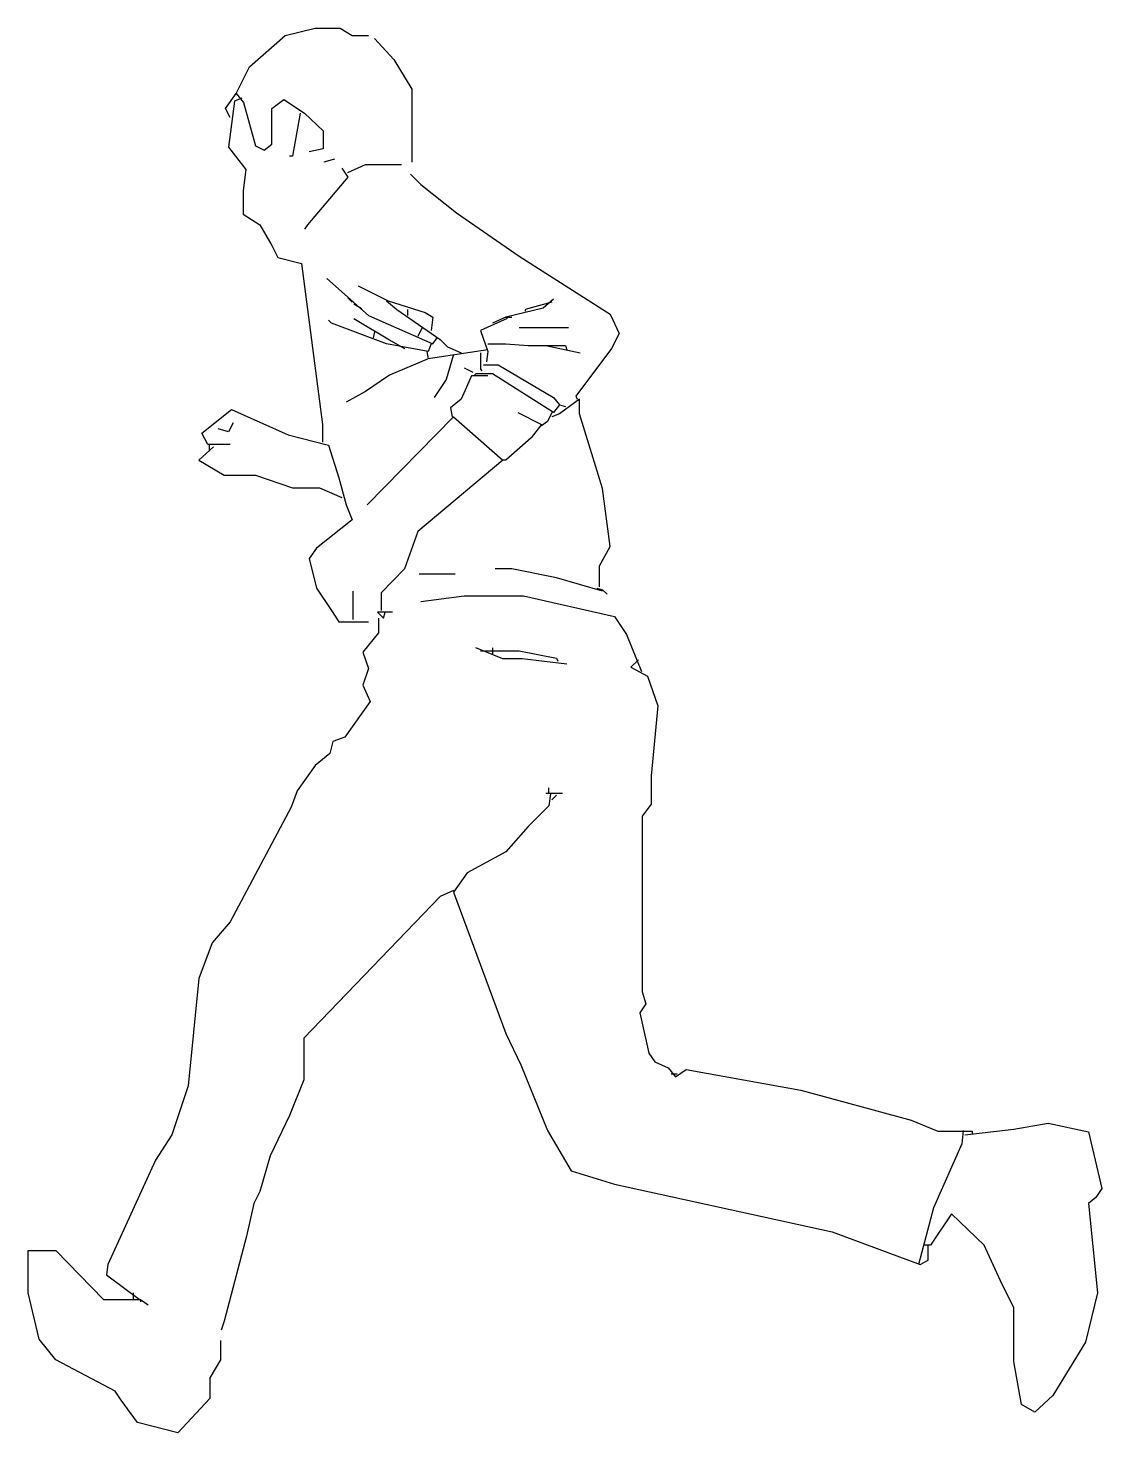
# Model space of a CAD drawing. Header units: millimetres. Extents: x 243.8 to 291.9, y 334.3 to 397.2.
import ezdxf

# ---------------------------------------------------------------- set-up
doc = ezdxf.new("R2010")
doc.units = ezdxf.units.MM
doc.layers.add('Standard', color=7, linetype='Continuous')

msp = doc.modelspace()

# ---------------------------------------------------------------- linework, layer by layer
at = {"layer": 'Standard', "linetype": 'Continuous'}
for points in [[(253.12, 394.268), (253.72, 395.468), (255.32, 396.868), (256.654, 397.201), (257.787, 397.201), (258.32, 396.868), (259.054, 396.868)], [(259.32, 396.735), (260.187, 395.801), (260.987, 394.468), (260.987, 392.868), (260.987, 391.201)], [(252.854, 393.201), (252.654, 393.601), (253.12, 394.268), (253.454, 393.868), (253.987, 391.934), (254.387, 391.735), (254.72, 392.001), (254.72, 393.601), (255.254, 394.001), (256.187, 393.401), (257.02, 392.601), (257.02, 391.801), (256.387, 391.667)], [(253.387, 394.068), (253.054, 393.934), (252.787, 391.868), (253.554, 390.868), (253.437, 389.934), (253.437, 388.868), (254.187, 388.401), (254.72, 387.468), (254.987, 386.934), (256.054, 386.667), (256.987, 379.468), (256.987, 378.667)], [(255.987, 393.401), (255.654, 391.468), (255.52, 391.468)], [(257.52, 391.334), (257.054, 391.201)], [(258.12, 390.735), (258.92, 391.101), (260.52, 391.101)], [(257.854, 390.934), (258.12, 390.535), (256.32, 388.401), (256.187, 388.201)], [(260.92, 390.667), (261.387, 390.201), (262.987, 388.934), (265.787, 387.001), (269.854, 384.401), (270.254, 383.535), (269.92, 382.868), (268.32, 380.735), (268.387, 380.601)], [(257.187, 386.001), (259.054, 384.334), (261.92, 383.068), (262.12, 383.334)], [(258.587, 385.667), (259.92, 385.001), (261.587, 384.468), (261.92, 384.268), (261.854, 383.667)], [(258.12, 385.134), (258.32, 384.934)], [(258.387, 384.868), (258.72, 384.667), (258.72, 384.601)], [(259.854, 385.001), (260.32, 384.601), (262.254, 383.268), (262.587, 382.934), (263.187, 382.667)], [(267.32, 385.068), (266.854, 384.667), (265.187, 384.268), (264.587, 384.001)], [(267.254, 384.934), (266.054, 384.601), (266.054, 384.535)], [(261.854, 383.068), (261.72, 382.735), (259.854, 383.068), (257.387, 384.001), (257.254, 384.134)], [(258.387, 384.201), (260.054, 383.201), (260.654, 382.868)], [(260.787, 384.601), (260.787, 384.334)], [(265.254, 384.201), (264.054, 383.667), (264.387, 382.735), (264.32, 382.268)], [(265.187, 384.268), (265.454, 384.268)], [(259.32, 383.601), (259.254, 383.334)], [(261.454, 383.801), (261.254, 383.401)], [(265.787, 383.801), (267.987, 383.801)], [(264.387, 383.068), (265.187, 383.068), (266.187, 383.001), (267.854, 383.001), (267.92, 382.801)], [(266.987, 383.001), (268.52, 382.667)], [(264.387, 382.801), (261.72, 382.401), (259.987, 381.667), (258.92, 380.934), (258.054, 380.468)], [(261.654, 382.735), (261.72, 382.401)], [(262.854, 382.601), (262.52, 381.468), (261.987, 380.667)], [(264.054, 382.667), (264.054, 381.934), (264.12, 381.868)], [(264.387, 381.634), (263.654, 381.634), (263.187, 380.601), (262.72, 380.201), (262.787, 379.801)], [(263.32, 382.001), (263.72, 381.801)], [(264.187, 382.134), (264.854, 382.134), (267.32, 380.667), (267.587, 380.334), (267.32, 380.001), (264.587, 381.735), (263.854, 381.735), (263.787, 381.667)], [(269.387, 372.201), (269.387, 373.134), (269.854, 374.001), (269.52, 376.601), (268.487, 379.934), (268.487, 380.601), (267.587, 379.934), (267.254, 379.801)], [(252.854, 378.568), (251.854, 378.568), (251.587, 379.068), (252.92, 380.134), (255.454, 379.001), (257.254, 378.535), (257.72, 377.068), (258.054, 375.868), (258.32, 375.201), (256.72, 373.934), (256.387, 373.468), (256.72, 372.134), (257.387, 371.134), (257.72, 370.634), (259.054, 370.634)], [(258.987, 375.868), (262.854, 379.801), (265.054, 377.868), (261.254, 374.667), (260.654, 373.001), (259.62, 371.934), (259.62, 371.134)], [(265.72, 380.001), (266.787, 379.468), (266.32, 378.868), (265.187, 377.868), (265.054, 377.868)], [(267.254, 380.001), (267.054, 379.601), (266.787, 379.401)], [(267.587, 380.334), (267.854, 380.268)], [(252.987, 379.535), (252.787, 379.134), (252.32, 379.268)], [(252.12, 378.468), (251.454, 377.868), (252.587, 377.201), (253.987, 377.201), (255.654, 376.634), (256.854, 376.634), (257.854, 376.201)], [(251.92, 378.535), (251.92, 378.268)], [(269.52, 372.001), (267.454, 372.601), (265.454, 373.001), (264.72, 373.001)], [(262.92, 372.768), (261.32, 372.768)], [(258.354, 370.735), (258.354, 372.001)], [(261.387, 371.535), (263.32, 371.801), (265.987, 371.801), (270.054, 370.868), (270.587, 370.068), (271.254, 368.401)], [(269.254, 372.134), (269.52, 372.068), (269.72, 371.868)], [(260.12, 371.068), (259.454, 371.068), (259.72, 370.801), (259.787, 371.068)], [(259.487, 370.801), (259.487, 370.134), (258.787, 369.268), (259.054, 368.535), (258.787, 367.801), (259.12, 367.068), (257.987, 365.468), (257.454, 365.268), (257.32, 364.735), (256.654, 364.201), (255.854, 363.068), (255.587, 362.334), (252.854, 357.201), (252.054, 356.268), (251.454, 354.667), (250.987, 349.868), (250.254, 347.667), (249.52, 346.535), (247.387, 341.868), (247.32, 341.401), (248.854, 340.268), (248.854, 340.201)], [(267.92, 368.735), (265.92, 368.968), (265.054, 368.968), (263.854, 369.468)], [(264.054, 369.334), (265.787, 369.334), (267.454, 369.001), (267.52, 368.868)], [(264.587, 369.468), (264.587, 369.201)], [(271.12, 368.934), (270.787, 368.601), (271.52, 368.201), (271.987, 366.868), (271.687, 363.735), (271.687, 362.468), (271.287, 361.934), (271.287, 354.068), (271.454, 353.535), (271.187, 353.134), (271.587, 351.334), (271.854, 350.934), (272.454, 350.667), (272.787, 350.268), (273.254, 350.601), (278.387, 349.667), (283.32, 348.334), (284.52, 347.834), (286.054, 347.834), (286.054, 347.735)], [(267.187, 362.934), (267.12, 362.401), (266.187, 361.468), (265.187, 360.334), (263.454, 359.401), (262.854, 358.535), (265.187, 352.201), (265.854, 350.801), (267.054, 347.868), (268.12, 346.068), (270.054, 345.468), (279.787, 343.334), (283.72, 341.868), (284.087, 342.068), (284.087, 342.735)], [(266.987, 362.968), (267.72, 362.968)], [(267.12, 362.934), (267.12, 363.201)], [(267.454, 362.868), (267.254, 362.667)], [(262.854, 358.601), (262.254, 358.334), (258.854, 354.801), (256.154, 352.001), (256.154, 350.134), (255.52, 348.535), (254.654, 346.735), (254.187, 345.134), (253.92, 344.601), (253.587, 343.134), (252.587, 339.334), (252.454, 338.934)], [(272.587, 350.401), (272.854, 350.401)], [(285.654, 347.868), (285.587, 347.268), (284.32, 344.401), (283.654, 341.868)], [(285.72, 347.667), (287.92, 347.934), (289.454, 348.201), (291.254, 347.801), (291.854, 345.268), (291.587, 344.868), (291.254, 344.601), (291.654, 340.601), (291.12, 338.401), (289.654, 336.001), (288.854, 335.268), (288.254, 335.601), (287.92, 337.535), (287.92, 339.934), (287.32, 341.134), (286.587, 342.735), (285.12, 344.134), (284.187, 342.735), (283.92, 342.735)], [(252.42, 338.468), (252.42, 337.601), (251.954, 336.801), (251.954, 335.868), (250.52, 334.334), (248.72, 334.801), (247.987, 335.801), (247.72, 336.201), (245.054, 337.601), (244.32, 338.535), (243.82, 340.601), (243.82, 342.501), (245.054, 342.501), (247.187, 340.301), (248.854, 340.301), (249.187, 340.068)], [(248.52, 340.601), (248.52, 340.334)]]:
    msp.add_lwpolyline(points, dxfattribs=at)

doc.saveas('drawing.dxf')
